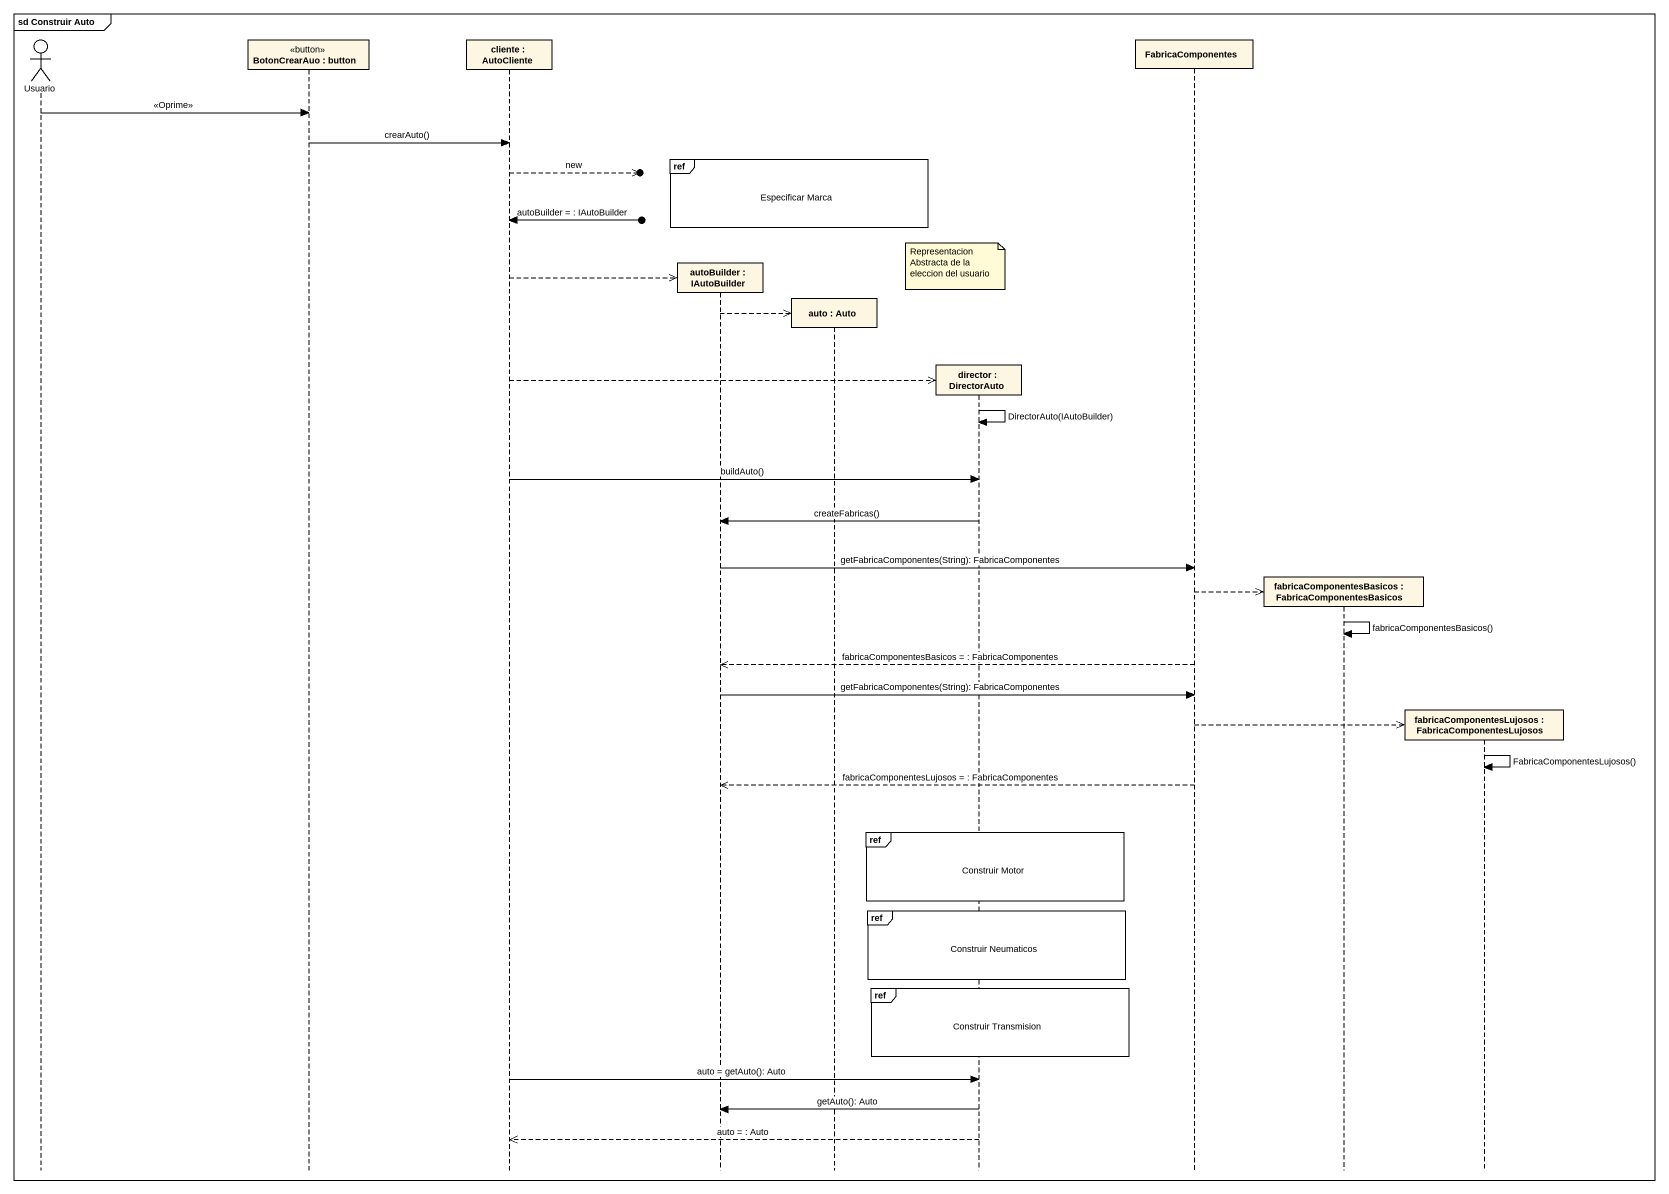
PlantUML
@startuml
mainframe sd Construir Auto
hide footbox
actor Usuario
participant "BotonCrearAuo : button" as BotonCrearAuo <<button>>
participant "cliente : AutoCliente" as cliente
participant "autoBuilder : IAutoBuilder" as autoBuilder
participant "auto : Auto" as auto
participant "director : DirectorAuto" as director
participant FabricaComponentes
participant "fabricaComponentesBasicos : FabricaComponentesBasicos" as fabricaComponentesBasicos
participant "fabricaComponentesLujosos : FabricaComponentesLujosos" as fabricaComponentesLujosos

Usuario -> BotonCrearAuo : <<Oprime>>
BotonCrearAuo -> cliente : crearAuto()
ref over autoBuilder, auto : Especificar Marca
cliente -->>o] : new
cliente <-o] : autoBuilder = : IAutoBuilder
note over director : Representacion Abstracta de la eleccion del usuario
cliente -->> autoBuilder **
autoBuilder -->> auto **
cliente -->> director **
director -> director : DirectorAuto(IAutoBuilder)
cliente -> director : buildAuto()
director -> autoBuilder : createFabricas()
autoBuilder -> FabricaComponentes : getFabricaComponentes(String): FabricaComponentes
FabricaComponentes -->> fabricaComponentesBasicos **
fabricaComponentesBasicos -> fabricaComponentesBasicos : fabricaComponentesBasicos()
FabricaComponentes -->> autoBuilder : fabricaComponentesBasicos = : FabricaComponentes
autoBuilder -> FabricaComponentes : getFabricaComponentes(String): FabricaComponentes
FabricaComponentes -->> fabricaComponentesLujosos **
fabricaComponentesLujosos -> fabricaComponentesLujosos : FabricaComponentesLujosos()
FabricaComponentes -->> autoBuilder : fabricaComponentesLujosos = : FabricaComponentes
ref over director : Construir Motor
ref over director : Construir Neumaticos
ref over director : Construir Transmision
cliente -> director : auto = getAuto(): Auto
director -> autoBuilder : getAuto(): Auto
director -->> cliente : auto = : Auto
@enduml
